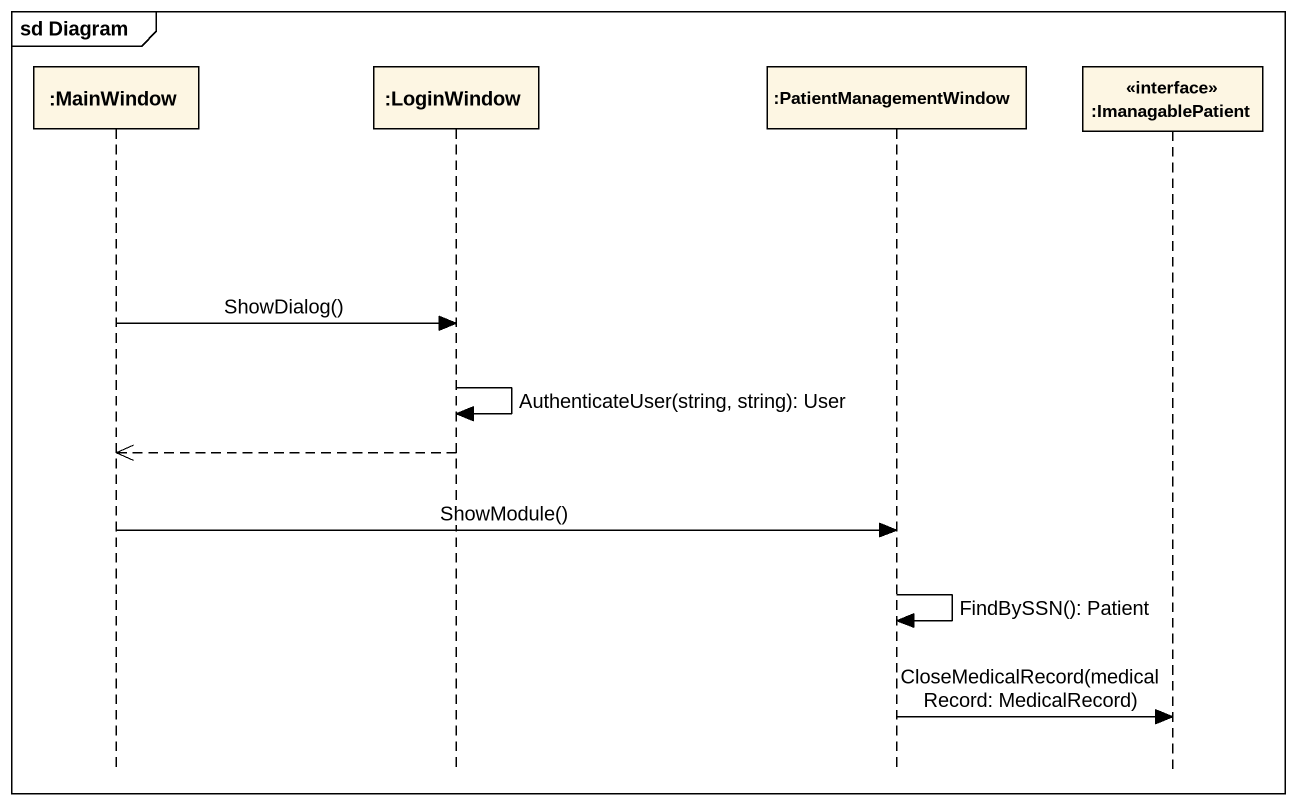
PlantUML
@startuml
mainframe sd Diagram
hide footbox
participant ":MainWindow" as MainWindow
participant ":LoginWindow" as LoginWindow
participant ":PatientManagementWindow" as PatientManagementWindow
participant "<<interface>> :ImanagablePatient" as interface_ImanagablePatient

MainWindow -> LoginWindow : ShowDialog()
LoginWindow -> LoginWindow : AuthenticateUser(string, string): User
LoginWindow -->> MainWindow
MainWindow -> PatientManagementWindow : ShowModule()
PatientManagementWindow -> PatientManagementWindow : FindBySSN(): Patient
PatientManagementWindow -> interface_ImanagablePatient : CloseMedicalRecord(medicalRecord: MedicalRecord)
@enduml
